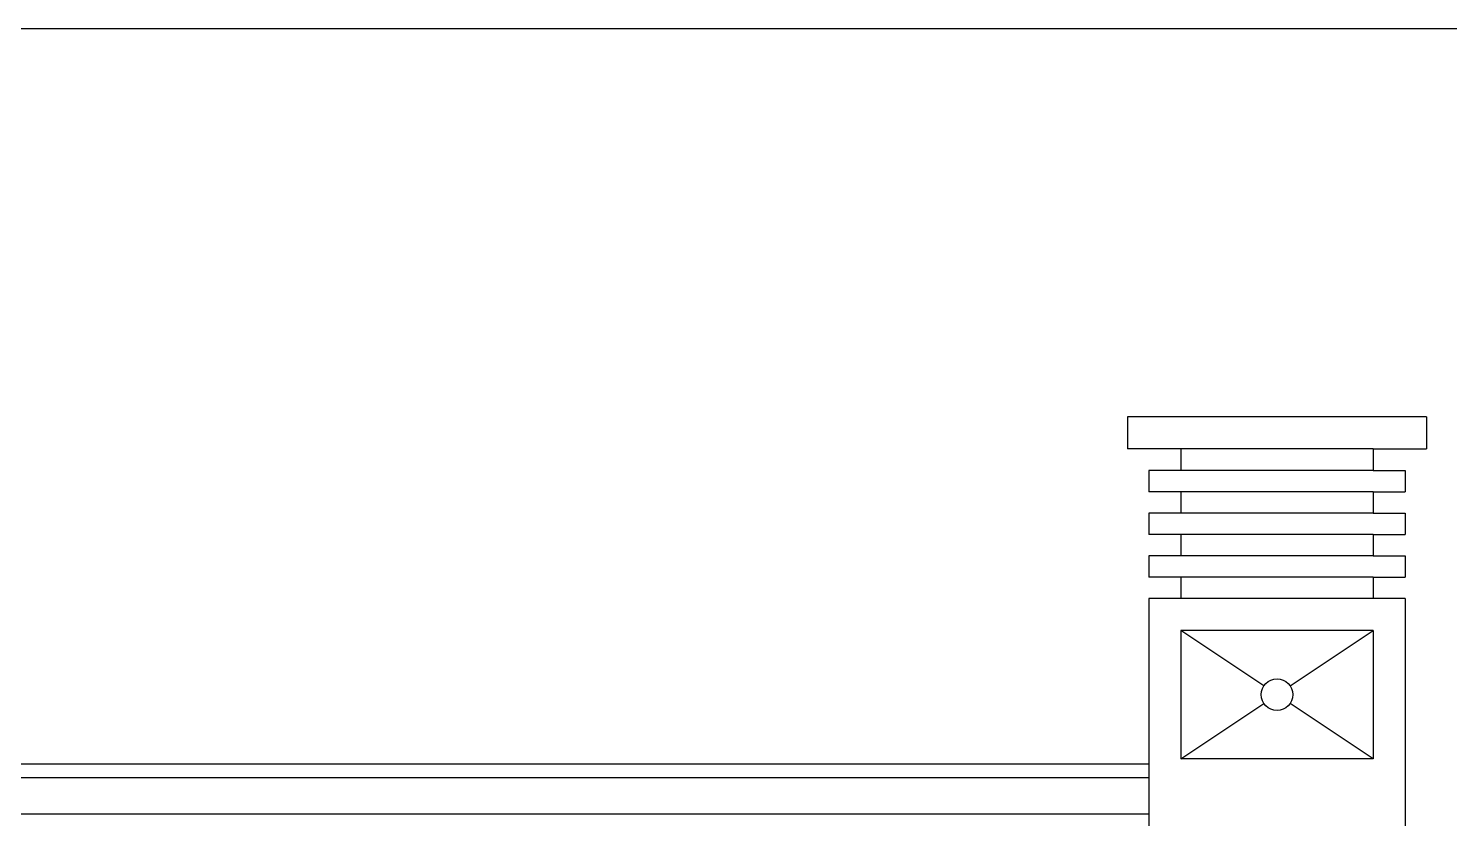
# Model space of a CAD drawing. Extents: x 12262 to 40734, y 30451 to 49613.
# Drawn here: x 30762 to 32093, y 42281 to 43021 of the extents above; entities that cross this region are included whole.
import ezdxf

# ---------------------------------------------------------------- set-up
doc = ezdxf.new("R2010")
doc.units = 0
doc.header["$LTSCALE"] = 0.85
doc.header["$MEASUREMENT"] = 0
doc.layers.get('0').update_dxf_attribs({"linetype": 'CONTINUOUS'})
doc.layers.add('www.cad-blocks.net', color=7, linetype='CONTINUOUS')

# ---------------------------------------------------------------- blocks, each defined once
blk = doc.blocks.new('A$C22B50643')
for p, q in [((1380, 1155), (1100, 1155)), ((1100, 1155), (1100, 1125)), ((1380, 1155), (1380, 1125)), ((1150, 1125), (1100, 1125)), ((1330, 1125), (1150, 1125)), ((1150, 1125), (1150, 1105)), ((1330, 1125), (1380, 1125)), ((1330, 1125), (1330, 1105)), ((1120, 1105), (1120, 1085)), ((1150, 1105), (1120, 1105)), ((1330, 1105), (1150, 1105)), ((1330, 1105), (1360, 1105)), ((1360, 1105), (1360, 1085)), ((1150, 1085), (1120, 1085)), ((1330, 1085), (1150, 1085)), ((1150, 1085), (1150, 1065)), ((1330, 1085), (1330, 1065)), ((1330, 1085), (1360, 1085)), ((1120, 1065), (1120, 1045)), ((1150, 1065), (1120, 1065)), ((1330, 1065), (1150, 1065)), ((1330, 1065), (1360, 1065)), ((1360, 1065), (1360, 1045)), ((1150, 1045), (1120, 1045)), ((1330, 1045), (1150, 1045)), ((1150, 1045), (1150, 1025)), ((1330, 1045), (1330, 1025)), ((1330, 1045), (1360, 1045)), ((1120, 1025), (1120, 1005)), ((1150, 1025), (1120, 1025)), ((1330, 1025), (1150, 1025)), ((1330, 1025), (1360, 1025)), ((1360, 1025), (1360, 1005)), ((1150, 1005), (1120, 1005)), ((1330, 1005), (1150, 1005)), ((1150, 1005), (1150, 985)), ((1330, 1005), (1330, 985)), ((1330, 1005), (1360, 1005)), ((1360, 985), (1120, 985)), ((1120, 985), (1120, 0)), ((1360, 985), (1360, 0)), ((1330, 955), (1150, 955)), ((1227.7, 903.2), (1150, 955)), ((1150, 955), (1150, 835)), ((1252.3, 903.2), (1330, 955)), ((1330, 955), (1330, 835)), ((1150, 835), (1227.7, 886.8)), ((1330, 835), (1252.3, 886.8)), ((1120, 830), (0, 830)), ((1330, 835), (1150, 835)), ((1120, 817), (0, 817)), ((1120, 783), (0, 783))]:
    blk.add_line(p, q)
blk.add_circle((1240, 895), 14.8)
blk = doc.blocks.new('FORMAT')
at = {"layer": 'www.cad-blocks.net', "color": 155, "true_color": 0x546d8e}
blk.add_line((14872.5, 43021), (35345.5, 43021), dxfattribs=at)

msp = doc.modelspace()

# ---------------------------------------------------------------- block references
for name, p in [('FORMAT', (0, 0)), ('A$C22B50643', (30691.4, 41502.2))]:
    msp.add_blockref(name, p)

doc.saveas('drawing.dxf')
